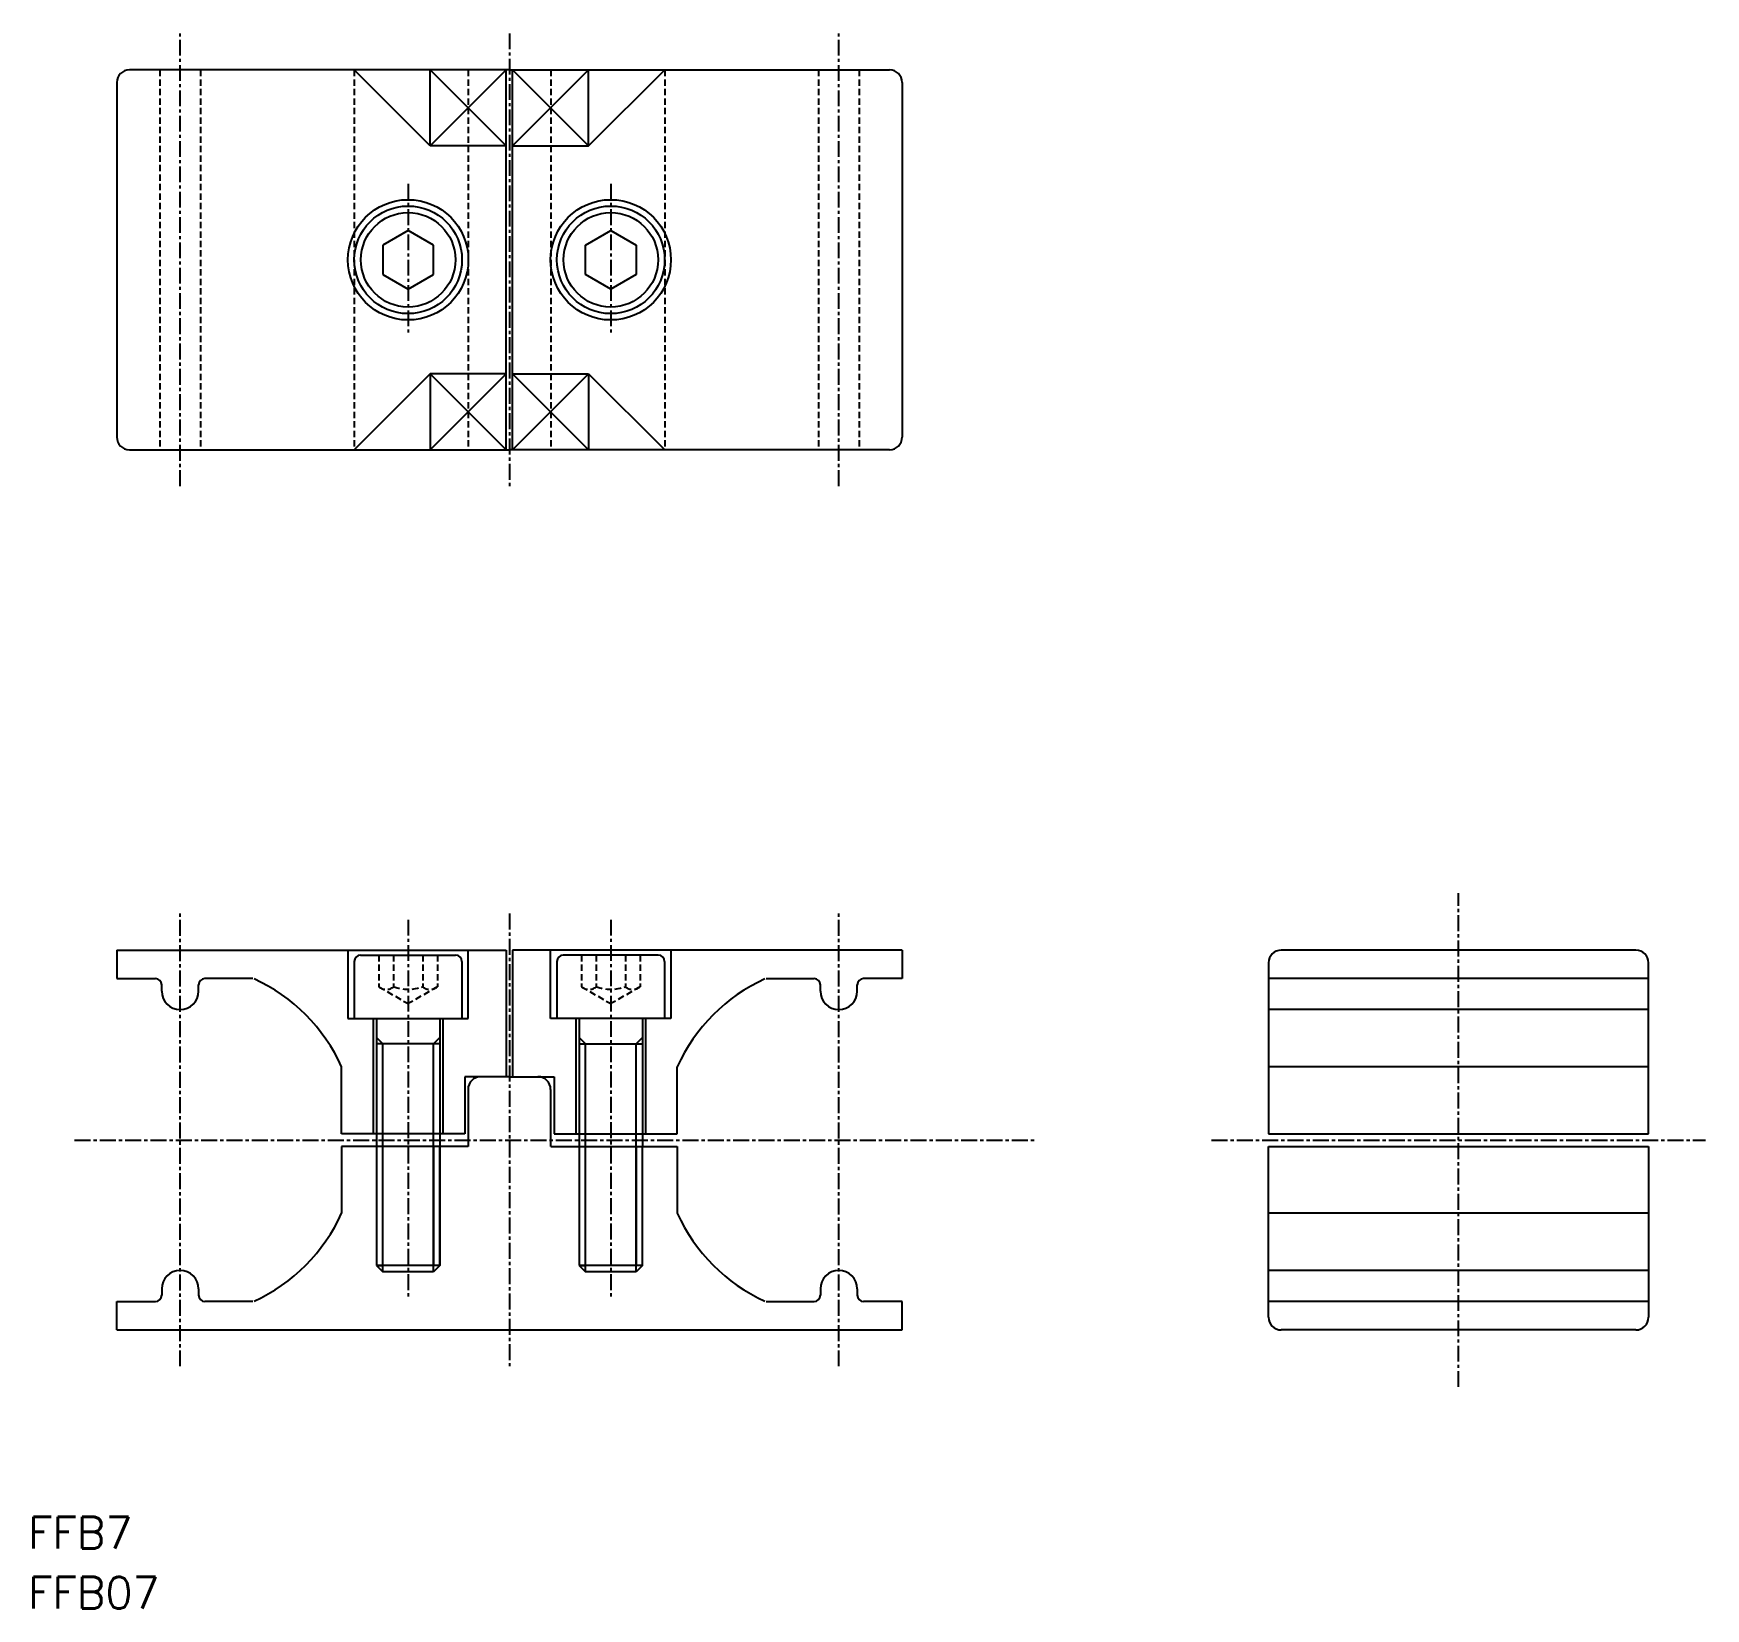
# Model space of a CAD drawing. Extents: x 193 to 325, y 314 to 438.
import ezdxf

# ---------------------------------------------------------------- set-up
doc = ezdxf.new("R2010")
doc.units = 0
doc.linetypes.add('CENTER', pattern=[2, 1.25, -0.25, 0.25, -0.25])
doc.linetypes.add('DASHED', pattern=[0.75, 0.5, -0.25])
doc.layers.get('0').update_dxf_attribs({"linetype": 'CONTINUOUS'})
doc.layers.add('CENTER', color=1, linetype='CENTER')
doc.styles.get("Standard").update_dxf_attribs({"font": 'txt.shx', "bigfont": '@extfont2.shx'})

msp = doc.modelspace()

# ---------------------------------------------------------------- linework, layer by layer
at = {"color": 7, "linetype": 'CONTINUOUS'}
for p, q in [((200.05, 434.38), (200.05, 406.38)), ((231.05, 435.38), (201.05, 435.38)), ((224.79, 429.38), (218.79, 435.38)), ((224.79, 429.38), (224.79, 435.38)), ((230.8, 405.38), (230.8, 435.38)), ((231.05, 435.38), (261.05, 435.38)), ((231.3, 405.38), (231.3, 435.38)), ((237.3, 429.38), (243.31, 435.38)), ((237.3, 429.38), (237.3, 435.38)), ((262.05, 434.38), (262.05, 406.38)), ((230.8, 429.38), (224.79, 429.38)), ((231.3, 429.38), (237.3, 429.38)), ((224.79, 411.38), (218.79, 405.38)), ((230.8, 411.38), (224.79, 411.38)), ((224.79, 411.38), (224.79, 405.38)), ((231.3, 411.38), (237.3, 411.38)), ((237.3, 411.38), (243.31, 405.38)), ((237.3, 411.38), (237.3, 405.38)), ((201.05, 405.38), (231.05, 405.38)), ((214.79, 405.38), (225.8, 405.38)), ((225.8, 405.38), (225.8, 405.38)), ((225.8, 405.38), (230.8, 405.38)), ((231.05, 405.38), (231.05, 405.38)), ((261.05, 405.38), (231.05, 405.38)), ((231.05, 405.38), (231.05, 405.38)), ((236.3, 405.38), (231.3, 405.38)), ((247.31, 405.38), (236.3, 405.38)), ((236.3, 405.38), (236.3, 405.38)), ((200.05, 365.87), (230.8, 365.87)), ((200.05, 365.87), (200.05, 363.62)), ((230.8, 365.87), (230.8, 355.87)), ((262.05, 365.87), (231.3, 365.87)), ((231.3, 365.87), (231.3, 355.87)), ((262.05, 365.87), (262.05, 363.62)), ((319.98, 365.87), (291.98, 365.87)), ((218.8, 364.97), (218.8, 360.47)), ((219.3, 365.47), (226.8, 365.47)), ((227.3, 364.97), (227.3, 360.47)), ((234.8, 364.97), (234.8, 360.47)), ((242.8, 365.47), (235.3, 365.47)), ((243.3, 364.97), (243.3, 360.47)), ((290.98, 364.87), (290.98, 351.37)), ((320.98, 351.37), (320.98, 364.87)), ((200.05, 363.62), (203.1, 363.62)), ((203.6, 362.62), (203.6, 363.12)), ((206.5, 362.62), (206.5, 363.12)), ((210.78, 363.62), (207, 363.62)), ((251.32, 363.62), (255.1, 363.62)), ((255.6, 362.62), (255.6, 363.12)), ((258.5, 362.62), (258.5, 363.12)), ((262.05, 363.62), (259, 363.62)), ((218.8, 360.47), (220.55, 360.47)), ((220.3, 360.47), (220.3, 351.37)), ((220.55, 360.47), (220.55, 358.96)), ((220.55, 360.47), (225.55, 360.47)), ((225.55, 360.47), (227.3, 360.47)), ((225.55, 360.47), (225.55, 358.96)), ((236.55, 360.47), (234.8, 360.47)), ((236.55, 360.47), (236.55, 358.96)), ((241.55, 360.47), (236.55, 360.47)), ((243.3, 360.47), (241.55, 360.47)), ((241.55, 360.47), (241.55, 358.96)), ((241.8, 360.47), (241.8, 351.37)), ((220.55, 358.96), (220.55, 358.47)), ((220.55, 358.47), (220.55, 340.96)), ((225.55, 358.47), (220.55, 358.47)), ((225.55, 358.96), (225.55, 358.47)), ((225.55, 358.47), (225.55, 340.96)), ((236.55, 358.96), (236.55, 350.37)), ((236.55, 358.47), (241.55, 358.47)), ((241.55, 358.96), (241.55, 350.37)), ((217.8, 351.37), (217.8, 356.65)), ((244.3, 351.37), (244.3, 356.65)), ((230.8, 355.87), (227.53, 355.87)), ((227.53, 355.87), (227.53, 351.37)), ((231.05, 355.87), (228.78, 355.87)), ((231.05, 355.87), (231.05, 355.87)), ((231.05, 355.87), (231.05, 355.87)), ((231.05, 355.87), (233.3, 355.87)), ((231.3, 355.87), (234.57, 355.87)), ((234.57, 355.87), (234.57, 351.37)), ((227.78, 354.87), (227.78, 350.37)), ((234.3, 354.87), (234.3, 350.37)), ((225.8, 351.37), (217.8, 351.37)), ((227.53, 351.37), (225.55, 351.37)), ((234.57, 351.37), (236.55, 351.37)), ((236.3, 351.37), (244.3, 351.37)), ((290.98, 351.37), (320.98, 351.37)), ((220.55, 350.37), (217.8, 350.37)), ((217.8, 350.37), (217.8, 345.09)), ((227.78, 350.37), (220.55, 350.37)), ((234.32, 350.37), (241.55, 350.37)), ((241.55, 350.37), (244.3, 350.37)), ((244.3, 350.37), (244.3, 345.09)), ((290.98, 350.37), (320.98, 350.37)), ((290.98, 336.87), (290.98, 350.37)), ((320.98, 350.37), (320.98, 336.87)), ((220.55, 340.96), (221.04, 340.47)), ((225.55, 340.96), (220.55, 340.96)), ((225.05, 340.96), (221.05, 340.96)), ((225.55, 340.96), (225.06, 340.47)), ((236.55, 340.96), (237.04, 340.47)), ((241.55, 340.96), (236.55, 340.96)), ((241.05, 340.96), (237.05, 340.96)), ((241.55, 340.96), (241.06, 340.47)), ((225.06, 340.47), (221.04, 340.47)), ((241.06, 340.47), (237.04, 340.47)), ((200.05, 335.87), (200.05, 338.12)), ((200.05, 338.12), (203.1, 338.12)), ((203.6, 339.12), (203.6, 338.62)), ((206.5, 339.12), (206.5, 338.62)), ((210.78, 338.12), (207, 338.12)), ((251.32, 338.12), (255.1, 338.12)), ((255.6, 339.12), (255.6, 338.62)), ((258.5, 339.12), (258.5, 338.62)), ((262.05, 338.12), (259, 338.12)), ((262.05, 335.87), (262.05, 338.12)), ((200.05, 335.87), (262.05, 335.87)), ((235.05, 335.87), (235.05, 335.87)), ((235.05, 335.87), (235.05, 335.87)), ((319.98, 335.87), (291.98, 335.87))]:
    msp.add_line(p, q, dxfattribs=at)
at = {"color": 3, "linetype": 'DASHED'}
for p, q in [((203.45, 435.38), (203.45, 405.38)), ((206.65, 435.38), (206.65, 405.38)), ((218.79, 435.38), (218.79, 405.38)), ((227.78, 435.38), (227.78, 405.38)), ((234.32, 435.38), (234.32, 405.38)), ((243.31, 435.38), (243.31, 405.38)), ((255.45, 435.38), (255.45, 405.38)), ((258.65, 435.38), (258.65, 405.38)), ((220.74, 365.47), (220.74, 362.97)), ((221.89, 365.47), (221.89, 362.97)), ((224.2, 365.47), (224.2, 362.97)), ((225.36, 365.47), (225.36, 362.97)), ((236.74, 365.47), (236.74, 362.97)), ((237.89, 365.47), (237.89, 362.97)), ((240.2, 365.47), (240.2, 362.97)), ((241.36, 365.47), (241.36, 362.97)), ((220.74, 362.97), (223.05, 361.64)), ((225.36, 362.97), (223.05, 361.64)), ((236.74, 362.97), (239.05, 361.64)), ((241.36, 362.97), (239.05, 361.64))]:
    msp.add_line(p, q, dxfattribs=at)
at = {"color": 3, "linetype": 'CONTINUOUS'}
for p, q in [((224.79, 429.38), (230.8, 435.38)), ((230.8, 429.38), (224.79, 435.38)), ((237.3, 429.38), (231.3, 435.38)), ((231.3, 429.38), (237.3, 435.38)), ((224.79, 411.38), (230.8, 405.38)), ((230.8, 411.38), (224.79, 405.38)), ((237.3, 411.38), (231.3, 405.38)), ((231.3, 411.38), (237.3, 405.38)), ((221.04, 358.47), (220.55, 358.96)), ((221.04, 340.47), (221.04, 358.47)), ((225.06, 358.47), (225.55, 358.96)), ((225.06, 340.47), (225.06, 358.47)), ((237.04, 358.47), (236.55, 358.96)), ((237.04, 340.47), (237.04, 358.47)), ((241.06, 358.47), (241.55, 358.96)), ((241.06, 340.47), (241.06, 358.47))]:
    msp.add_line(p, q, dxfattribs=at)
at = {"color": 0, "linetype": 'BYBLOCK'}
for p, q in [((223.05, 422.69), (221.05, 421.54)), ((225.05, 421.54), (223.05, 422.69)), ((237.05, 421.54), (239.05, 422.69)), ((239.05, 422.69), (241.05, 421.54)), ((221.05, 421.54), (221.05, 419.23)), ((225.05, 419.23), (225.05, 421.54)), ((237.05, 419.23), (237.05, 421.54)), ((241.05, 421.54), (241.05, 419.23)), ((221.05, 419.23), (223.05, 418.07)), ((223.05, 418.07), (225.05, 419.23)), ((239.05, 418.07), (237.05, 419.23)), ((241.05, 419.23), (239.05, 418.07)), ((218.3, 365.87), (218.3, 360.47)), ((227.8, 360.47), (227.8, 365.87)), ((234.3, 360.47), (234.3, 365.87)), ((243.8, 365.87), (243.8, 360.47)), ((218.3, 360.47), (227.8, 360.47)), ((225.8, 360.47), (225.8, 351.37)), ((243.8, 360.47), (234.3, 360.47)), ((236.3, 360.47), (236.3, 351.37)), ((221.05, 340.96), (221.05, 350.37)), ((225.05, 350.37), (225.05, 340.96)), ((237.05, 340.96), (237.05, 350.37)), ((241.05, 350.37), (241.05, 340.96))]:
    msp.add_line(p, q, dxfattribs=at)
for p, q in [((320.98, 363.62), (290.98, 363.62)), ((320.98, 361.17), (290.98, 361.17)), ((320.98, 356.65), (290.98, 356.65)), ((320.98, 345.09), (290.98, 345.09)), ((320.98, 340.57), (290.98, 340.57)), ((320.98, 338.12), (290.98, 338.12))]:
    msp.add_line(p, q)
at = {"color": 3, "linetype": 'BYBLOCK'}
for p, q in [((220.55, 350.37), (220.55, 340.96)), ((225.55, 340.96), (225.55, 350.37)), ((236.55, 350.37), (236.55, 340.96)), ((241.55, 340.96), (241.55, 350.37)), ((220.55, 340.96), (221.05, 340.96)), ((225.55, 340.96), (225.05, 340.96)), ((236.55, 340.96), (237.05, 340.96)), ((241.55, 340.96), (241.05, 340.96))]:
    msp.add_line(p, q, dxfattribs=at)
at = {"color": 0, "linetype": 'BYBLOCK'}
for centre, radius in [((223.05, 420.38), 4.75), ((239.05, 420.38), 4.75), ((223.05, 420.38), 4.25), ((223.05, 420.38), 3.73), ((239.05, 420.38), 4.25), ((239.05, 420.38), 3.73)]:
    msp.add_circle(centre, radius, dxfattribs=at)
at = {"color": 7, "linetype": 'CONTINUOUS'}
for centre, radius, start, end in [((201.05, 434.38), 1, 90, 180), ((261.05, 434.38), 1, 0, 90), ((201.05, 406.38), 1, 180, 270), ((261.05, 406.38), 1, 270, 0), ((291.98, 364.87), 1, 90, 180), ((319.98, 364.87), 1, 0, 90), ((219.3, 364.97), 0.5, 90, 180), ((226.8, 364.97), 0.5, 0, 90), ((235.3, 364.97), 0.5, 90, 180), ((242.8, 364.97), 0.5, 0, 90), ((203.1, 363.12), 0.5, 0, 90), ((207, 363.12), 0.5, 90, 180), ((205.05, 350.87), 14, 24.3958, 65.38), ((257.05, 350.87), 14, 114.62, 155.6042), ((255.1, 363.12), 0.5, 360, 90), ((259, 363.12), 0.5, 90, 180), ((205.05, 362.62), 1.45, 180, 0), ((257.05, 362.62), 1.45, 180, 0), ((228.78, 354.87), 1, 90, 180), ((233.3, 354.87), 1, 0, 90), ((205.05, 350.87), 14, 294.62, 335.6042), ((257.05, 350.87), 14, 204.3958, 245.38), ((205.05, 339.12), 1.45, 0, 180), ((257.05, 339.12), 1.45, 0, 180), ((203.1, 338.62), 0.5, 270, 0), ((207, 338.62), 0.5, 180, 270), ((255.1, 338.62), 0.5, 270, 0), ((259, 338.62), 0.5, 180, 270), ((291.98, 336.87), 1, 180, 270), ((319.98, 336.87), 1, 270, 0)]:
    msp.add_arc(centre, radius, start, end, dxfattribs=at)
at = {"color": 3, "linetype": 'DASHED'}
for centre, radius, start, end in [((221.32, 363.71), 0.941, 232.1211, 307.8789), ((223.05, 366.24), 3.46, 250.5288, 289.4712), ((224.78, 363.71), 0.941, 232.1211, 307.8789), ((237.32, 363.71), 0.941, 232.1211, 307.8789), ((239.05, 366.24), 3.46, 250.5288, 289.4712), ((240.78, 363.71), 0.941, 232.1211, 307.8789)]:
    msp.add_arc(centre, radius, start, end, dxfattribs=at)
at = {"layer": 'CENTER', "color": 1, "linetype": 'CENTER'}
for p, q in [((205.05, 402.51), (205.05, 438.26)), ((231.05, 438.26), (231.05, 402.51)), ((257.05, 402.51), (257.05, 438.26)), ((223.05, 426.38), (223.05, 414.38)), ((239.05, 426.38), (239.05, 414.38)), ((305.98, 331.37), (305.98, 370.37)), ((205.05, 333), (205.05, 368.75)), ((231.05, 368.75), (231.05, 333)), ((257.05, 333), (257.05, 368.75)), ((223.05, 368.27), (223.05, 338.31)), ((239.05, 368.27), (239.05, 338.31)), ((196.72, 350.87), (272.67, 350.87)), ((286.48, 350.87), (325.48, 350.87))]:
    msp.add_line(p, q, dxfattribs=at)

# ---------------------------------------------------------------- texts
at = {"color": 7, "linetype": 'CONTINUOUS'}
for s, p in [('FFB7', (193.04, 318.61)), ('FFB07', (193.04, 313.87))]:
    msp.add_text(s, height=2.5, dxfattribs=at).set_placement(p)

doc.saveas('drawing.dxf')
